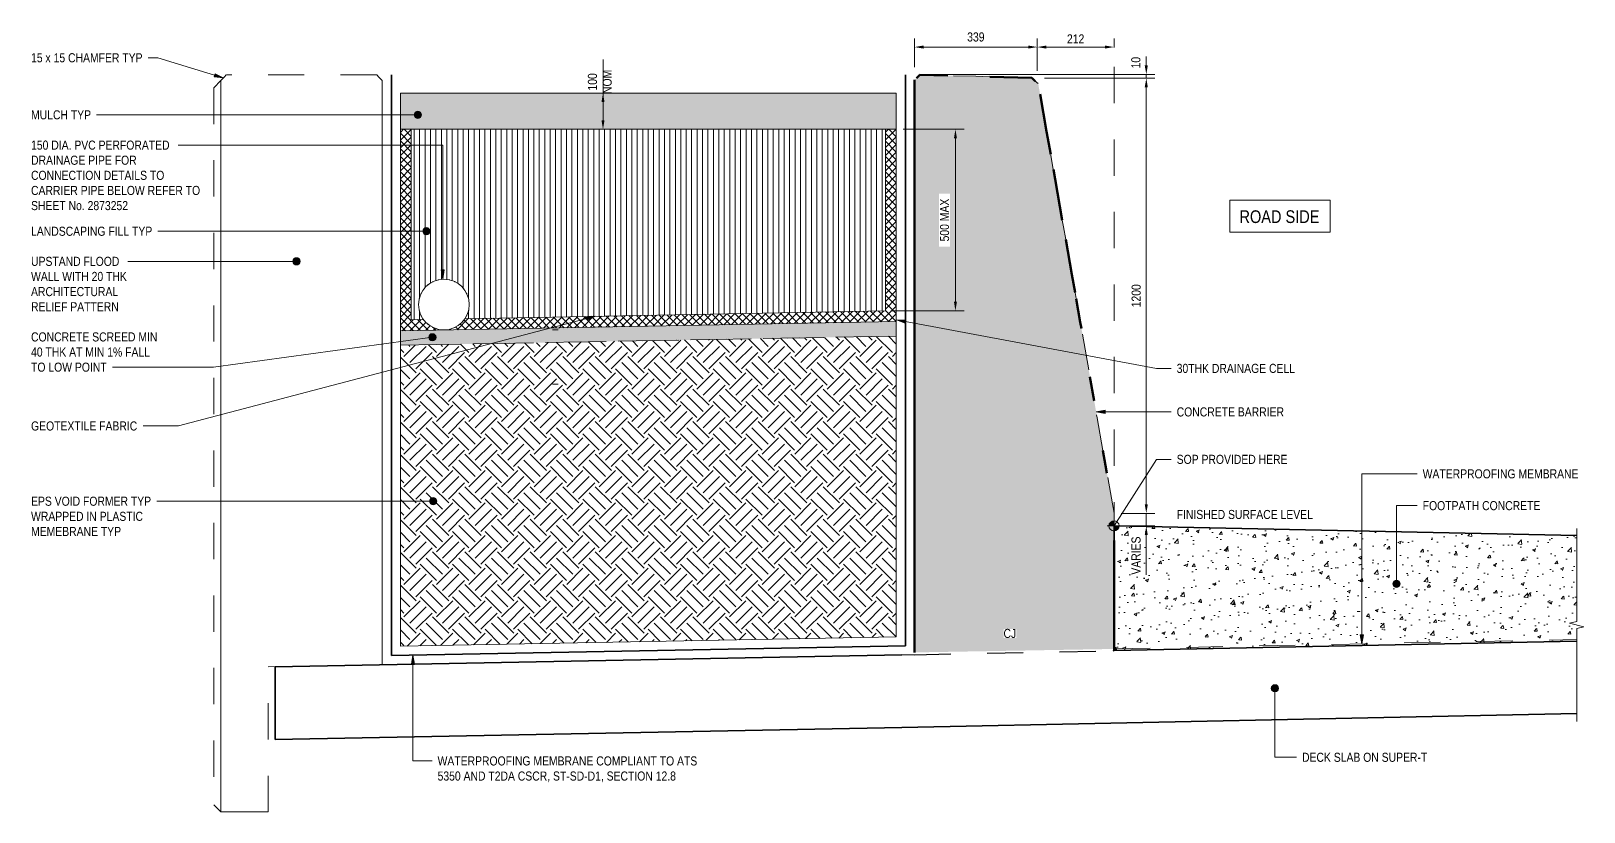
# Model space of a CAD drawing. Header units: metres. Extents: x 0.2 to 15.9, y 2.7 to 23.5.
# Drawn here: x 0.871 to 5.152, y 21.301 to 23.455 of the extents above; entities that cross this region are included whole.
import ezdxf

# ---------------------------------------------------------------- set-up
doc = ezdxf.new("R2010")
doc.units = ezdxf.units.M
doc.linetypes.add('JacobsDash', pattern=[0.0045, 0.003, -0.0015])
doc.layers.get('Defpoints').update_dxf_attribs({"color": 41})
for name, color, linetype, lineweight in [('A-ANNO-DIMS', 7, 'Continuous', 9), ('A-ANNO-NOTE', 7, 'Continuous', 9), ('A-DETL', 7, 'Continuous', 13), ('A-DETL-GENF', 7, 'Continuous', 9), ('A-FLOR', 7, 'Continuous', 50), ('A-FLOR-HDLN', 7, 'JacobsDash', 18), ('A-FLOR-PATT', 7, 'Continuous', 50), ('A-WALL', 7, 'Continuous', 50), ('A-WALL-HDLN', 7, 'JacobsDash', 18), ('G-ANNO-TEXT', 7, 'Continuous', 9)]:
    doc.layers.add(name, color=color, linetype=linetype, lineweight=lineweight)
doc.styles.add('Arial Narrow_2', font='ARIALN.TTF', dxfattribs={"height": 0.035})
doc.styles.add('Arial Narrow_3', font='ARIALN.TTF', dxfattribs={"height": 0.025})
doc.dimstyles.new('Dimension_Standard_O__mm_', dxfattribs={"dimscale": 0.3048, "dimtxt": 0.025586, "dimasz": 0.082021, "dimexe": 0.07874, "dimexo": 0.049213, "dimgap": 0.049213, "dimtad": 1, "dimdec": 0, "dimlfac": 1000, "dimzin": 0, "dimdsep": 46, "dimtxsty": 'Arial Narrow_3', "dimsah": 1, "dimcen": 0.09, "dimaunit": 1, "dimadec": 4, "dimazin": 0, "dimtfac": 1, "dimtdec": 4, "dimtix": 1, "dimtmove": 0, "dimatfit": 3, "dimfxl": 1, "dimtvp": 1, "dimtfill": 1, "dimtolj": 1, "dimtzin": 0, "dimlwd": 18, "dimlwe": 18, "dimarcsym": 2})
doc.dimstyles.new('Dimension_Standard_O__mm__1', dxfattribs={"dimscale": 0.3048, "dimtxt": 0.025586, "dimasz": 0.082021, "dimexe": 0.07874, "dimexo": 0.049213, "dimgap": 0.049213, "dimtad": 1, "dimdec": 0, "dimlfac": 1000, "dimzin": 0, "dimdsep": 46, "dimtxsty": 'Arial Narrow_3', "dimsah": 1, "dimcen": 0.09, "dimaunit": 1, "dimadec": 4, "dimazin": 0, "dimtfac": 1, "dimtdec": 4, "dimtix": 1, "dimtmove": 2, "dimatfit": 3, "dimfxl": 1, "dimtvp": 1, "dimtfill": 1, "dimtolj": 1, "dimtzin": 0, "dimlwd": 18, "dimlwe": 18, "dimarcsym": 2})
doc.dimstyles.new('Dimension_Standard_T__mm_', dxfattribs={"dimscale": 0.3048, "dimtxt": 0.025586, "dimasz": 0.082021, "dimexe": 0.07874, "dimexo": 0.049213, "dimgap": 0.032808, "dimtad": 1, "dimdec": 0, "dimlfac": 1000, "dimzin": 0, "dimdsep": 46, "dimtxsty": 'Arial Narrow_3', "dimsah": 1, "dimcen": 0.09, "dimaunit": 1, "dimadec": 4, "dimazin": 0, "dimtfac": 1, "dimtdec": 4, "dimtix": 1, "dimtmove": 2, "dimatfit": 3, "dimfxl": 1, "dimtvp": 1, "dimtolj": 1, "dimtzin": 0, "dimlwd": 18, "dimlwe": 18, "dimarcsym": 2})
doc.dimstyles.new('Dimension_Standard_T__mm__1', dxfattribs={"dimscale": 0.3048, "dimtxt": 0.025586, "dimasz": 0.082021, "dimexe": 0.07874, "dimexo": 0.049213, "dimgap": 0.032808, "dimtad": 1, "dimdec": 0, "dimlfac": 1000, "dimzin": 0, "dimdsep": 46, "dimtxsty": 'Arial Narrow_3', "dimsah": 1, "dimcen": 0.09, "dimaunit": 1, "dimadec": 4, "dimazin": 0, "dimtfac": 1, "dimtdec": 4, "dimtix": 1, "dimtmove": 0, "dimatfit": 3, "dimfxl": 1, "dimtvp": 1, "dimtolj": 1, "dimtzin": 0, "dimlwd": 18, "dimlwe": 18, "dimarcsym": 2})
pattern_1 = [(0, (2.482392, 10.849), (0.04064, 0.01016), [0.00335, -0.02713, 0.00335, -0.18969]), (0, (2.482392, 10.849), (0.04064, 0.01016), [-0.03383, -0.02713, 0.00335, -0.05761, -0.1016]), (0, (2.482392, 10.849), (0.04064, 0.01016), [-0.12192, 0.00335, -0.02713, 0.00335, -0.06777]), (0, (2.482392, 10.849), (0.04064, 0.01016), [-0.15575, -0.01697, 0.00335, -0.04745]), (120, (2.497392, 10.855), (-0.029118818, 0.030115272), [0.00335, -0.02713, 0.00335, -0.18969]), (120, (2.497392, 10.855), (-0.029118818, 0.030115272), [-0.03383, -0.02713, 0.00335, -0.05761, -0.1016]), (120, (2.497392, 10.855), (-0.029118818, 0.030115272), [-0.12192, 0.00335, -0.02713, 0.00335, -0.06777]), (120, (2.497392, 10.855), (-0.029118818, 0.030115272), [-0.15575, -0.01697, 0.00335, -0.04745]), (240, (2.502392, 10.875), (-0.011521182, -0.040275272), [0.00335, -0.02713, 0.00335, -0.18969]), (240, (2.502392, 10.875), (-0.011521182, -0.040275272), [-0.03383, -0.02713, 0.00335, -0.05761, -0.1016]), (240, (2.502392, 10.875), (-0.011521182, -0.040275272), [-0.12192, 0.00335, -0.02713, 0.00335, -0.06777]), (240, (2.502392, 10.875), (-0.011521182, -0.040275272), [-0.15575, -0.01697, 0.00335, -0.04745])]
pattern_2 = [(50, (2.48239, 10.849), (0.09255013, -0.00809363), [0.00968, -0.10645]), (355, (2.48239, 10.849), (-0.0178988, 0.0970593), [0.00774, -0.08516]), (100.451, (2.49039, 10.849), (0.0746521, 0.08895725), [0.00822, -0.09047]), (46.184, (2.48239, 10.875), (0.137706, -0.0213563), [0.01452, -0.15968]), (96.636, (2.49339, 10.874), (0.1206032, 0.1256891), [0.01234, -0.1357]), (351.184, (2.48239, 10.875), (0.1205986, 0.1256918), [0.01161, -0.12774]), (21, (2.49539, 10.869), (0.0770223, -0.05194804), [0.00968, -0.10645]), (326, (2.49539, 10.869), (0.0314006, 0.0935675), [0.00774, -0.08516]), (71.451, (2.50139, 10.865), (0.1084195, 0.0416117), [0.00822, -0.09047]), (37.5, (2.482392, 10.849), (0.00156777, 0.04294984), [0.00034, -0.08379, 0.00034, -0.08612, -0.08548]), (37.5, (2.482392, 10.849), (0.00156777, 0.04294984), [-0.17058, 0.00034, -0.08515]), (7.5, (2.48239, 10.849), (0.0339471, 0.05089641), [0.00034, -0.04895, 0.00034, -0.08186, -0.03258]), (7.5, (2.48239, 10.849), (0.0339471, 0.05089641), [-0.13148, 0.00034, -0.03225]), (327.5, (2.453392, 10.849), (0.06888044, -0.00291612), [0.00034, -0.03192, 0.00034, -0.10031, -0.13355]), (327.5, (2.453392, 10.849), (0.06888044, -0.00291612), [-0.1329, 0.00034, -0.13321]), (317.5, (2.44039, 10.849), (0.07524634, 0.01291822), [0.00034, -0.0416, 0.00034, -0.0665, -0.09484]), (317.5, (2.44039, 10.849), (0.07524634, 0.01291822), [-0.10877, 0.00034, -0.0945])]

# ---------------------------------------------------------------- blocks, each defined once
blk = doc.blocks.new('North_Wall - North_Wall-6845343-DRG - 2873174 - SECTION 1')
at = {"layer": 'A-WALL', "lineweight": 18}
for p, q in [((-1210.553, 23.3336), (-1210.558, 23.3285)), ((-1210.568, 23.3186), (-1210.5679, 21.3013)), ((-1210.1229, 23.3186), (-1210.1322, 23.3279)), ((-1210.1229, 23.3187), (-1210.1229, 23.3186)), ((-1210.1229, 21.7076), (-1210.1229, 23.3186)), ((-1210.4379, 21.7013), (-1210.1229, 21.7076)), ((-1210.1228, 21.7077), (-1210.1229, 21.7076)), ((-1210.5679, 21.3013), (-1210.4379, 21.3013))]:
    blk.add_line(p, q, dxfattribs=at)
at = {"layer": 'A-WALL-HDLN'}
for p, q in [((-1210.1379, 23.3336), (-1210.5529, 23.3336)), ((-1210.1323, 23.3279), (-1210.1379, 23.3336)), ((-1210.558, 23.3285), (-1210.568, 23.3186)), ((-1210.4379, 21.3013), (-1210.4379, 21.7013))]:
    blk.add_line(p, q, dxfattribs=at)
blk = doc.blocks.new('CS_DET_BreakLine_ViewScale - Std Break-6965981-DRG - 2873174 - SECTION 1')
at = {"layer": 'A-DETL-GENF'}
for p, q in [((-1206.83, 22.0832), (-1206.83, 21.8269)), ((-1206.83, 21.8269), (-1206.85, 21.8219)), ((-1206.85, 21.8219), (-1206.81, 21.8119)), ((-1206.81, 21.8119), (-1206.83, 21.8069)), ((-1206.83, 21.8069), (-1206.83, 21.5507))]:
    blk.add_line(p, q, dxfattribs=at)
blk = doc.blocks.new('CS_SYMB_SETOUT POINT - 5mm-2022283-DRG - 2873174 - SECTION 1')
at = {"layer": 'A-ANNO-NOTE'}
h = blk.add_hatch(color=256, dxfattribs=at)
edge = h.paths.add_edge_path()
edge.add_line((-1208.1056, 22.1039), (-1208.1056, 22.0899))
edge.add_line((-1208.1056, 22.0899), (-1208.1196, 22.0899))
edge.add_arc((-1208.1056, 22.0899), 0.014, 90, 180, ccw=False)
h = blk.add_hatch(color=256, dxfattribs=at)
edge = h.paths.add_edge_path()
edge.add_line((-1208.1056, 22.0759), (-1208.1056, 22.0899))
edge.add_line((-1208.1056, 22.0899), (-1208.0916, 22.0899))
edge.add_arc((-1208.1056, 22.0899), 0.014, 270, 360, ccw=False)
for p, q in [((-1208.1056, 22.0709), (-1208.1056, 22.1089)), ((-1208.1056, 22.0899), (-1208.1056, 22.1039)), ((-1208.1246, 22.0899), (-1208.0866, 22.0899)), ((-1208.1196, 22.0899), (-1208.1056, 22.0899)), ((-1208.0916, 22.0899), (-1208.1056, 22.0899)), ((-1208.1056, 22.0899), (-1208.1056, 22.0759))]:
    blk.add_line(p, q, dxfattribs=at)
blk.add_circle((-1208.1056, 22.0899), 0.014, dxfattribs=at)
for start, end in [(90, 180), (270, 360)]:
    blk.add_arc((-1208.1056, 22.0899), 0.014, start, end, dxfattribs=at)
blk = doc.blocks.new('DIMBLOCK1-DRG - 2873174 - SECTION 1')
at = {"layer": 'A-ANNO-DIMS', "color": 0, "lineweight": 18, "transparency": 16777216}
for p, q in [((2.4453, 23.2838), (2.472, 23.2838)), ((2.448, 23.2088), (2.448, 23.2588)), ((2.4453, 23.1838), (2.472, 23.1838))]:
    blk.add_line(p, q, dxfattribs=at)
at = {"layer": 'A-ANNO-DIMS', "color": 0, "transparency": 16777216}
for points in [[(2.4438, 23.2588), (2.4522, 23.2588), (2.448, 23.2838)], [(2.4438, 23.2088), (2.4522, 23.2088), (2.448, 23.1838)]]:
    blk.add_solid(points, dxfattribs=at)
at = {"layer": 'Defpoints', "color": 0, "transparency": 16777216}
for p in [(2.4303, 23.2838), (2.448, 23.2838), (2.4303, 23.1838)]:
    blk.add_point(p, dxfattribs=at)
at = {"layer": 'A-ANNO-DIMS', "color": 0, "lineweight": 18, "transparency": 16777216, "insert": (2.4393, 23.3146), "char_height": 0.025, "width": 0.080412, "attachment_point": 5, "rotation": 90, "line_spacing_factor": 0.974696, "style": 'Arial Narrow_3'}
blk.add_mtext('\\A1;100\\PNOM', dxfattribs=at)
blk = doc.blocks.new('DIMBLOCK2-DRG - 2873174 - SECTION 1')
at = {"layer": 'A-ANNO-DIMS', "color": 0, "lineweight": 18, "transparency": 16777216}
for p, q in [((3.3066, 23.3549), (3.3066, 23.4346)), ((3.6452, 23.3449), (3.6452, 23.4346)), ((3.3316, 23.4106), (3.6202, 23.4106))]:
    blk.add_line(p, q, dxfattribs=at)
at = {"layer": 'A-ANNO-DIMS', "color": 0, "transparency": 16777216}
for points in [[(3.3316, 23.4148), (3.3316, 23.4064), (3.3066, 23.4106)], [(3.6202, 23.4148), (3.6202, 23.4064), (3.6452, 23.4106)]]:
    blk.add_solid(points, dxfattribs=at)
at = {"layer": 'Defpoints', "color": 0, "transparency": 16777216}
for p in [(3.6452, 23.4106), (3.3066, 23.3399), (3.6452, 23.3299)]:
    blk.add_point(p, dxfattribs=at)
at = {"layer": 'A-ANNO-DIMS', "color": 0, "lineweight": 18, "transparency": 16777216, "insert": (3.4759, 23.4384), "char_height": 0.025, "width": 0.05702, "attachment_point": 5, "style": 'Arial Narrow_3', "bg_fill": 3, "box_fill_scale": 1.1, "bg_fill_color": 256, "bg_fill_true_color": 13158600, "bg_fill_transparency": 0}
blk.add_mtext('\\A1;339', dxfattribs=at)
blk = doc.blocks.new('DIMBLOCK3-DRG - 2873174 - SECTION 1')
at = {"layer": 'A-ANNO-DIMS', "color": 0, "lineweight": 18, "transparency": 16777216}
for p, q in [((3.9458, 23.3599), (3.9458, 23.3849)), ((3.3266, 23.3349), (3.9698, 23.3349)), ((3.6652, 23.3249), (3.9698, 23.3249)), ((3.9458, 23.2999), (3.9458, 23.2749))]:
    blk.add_line(p, q, dxfattribs=at)
at = {"layer": 'A-ANNO-DIMS', "color": 0, "transparency": 16777216}
blk.add_solid([(3.9416, 23.2999), (3.95, 23.2999), (3.9458, 23.3249)], dxfattribs=at)
at = {"layer": 'Defpoints', "color": 0, "transparency": 16777216}
for p in [(3.3116, 23.3349), (3.6502, 23.3249)]:
    blk.add_point(p, dxfattribs=at)
at = {"layer": 'A-ANNO-DIMS', "color": 0, "lineweight": 18, "transparency": 16777216, "insert": (3.9044, 23.3517), "char_height": 0.025, "width": 0.038013, "attachment_point": 1, "rotation": 90, "line_spacing_factor": 0.974696, "style": 'Arial Narrow_3', "bg_fill": 3, "box_fill_scale": 1.1, "bg_fill_color": 256, "bg_fill_true_color": 13158600, "bg_fill_transparency": 0}
blk.add_mtext('\\A1;10', dxfattribs=at)
at = {"layer": 'A-ANNO-DIMS', "color": 0, "lineweight": 18, "transparency": 16777216}
blk.add_line((3.9458, 23.3249), (3.9458, 23.3349), dxfattribs=at)
at = {"layer": 'A-ANNO-DIMS', "color": 0, "transparency": 16777216}
blk.add_solid([(3.9416, 23.3599), (3.95, 23.3599), (3.9458, 23.3349)], dxfattribs=at)
at = {"layer": 'Defpoints', "color": 0, "transparency": 16777216}
blk.add_point((3.9458, 23.3349), dxfattribs=at)
blk = doc.blocks.new('DIMBLOCK4-DRG - 2873174 - SECTION 1')
at = {"layer": 'A-ANNO-DIMS', "color": 0, "lineweight": 18, "transparency": 16777216}
for p, q in [((3.9458, 22.1496), (3.9458, 22.1746)), ((3.8768, 22.1246), (3.9698, 22.1246)), ((3.8908, 22.0899), (3.9698, 22.0899)), ((3.9458, 22.0649), (3.9458, 22.0399))]:
    blk.add_line(p, q, dxfattribs=at)
at = {"layer": 'A-ANNO-DIMS', "color": 0, "transparency": 16777216}
blk.add_solid([(3.9416, 22.1496), (3.95, 22.1496), (3.9458, 22.1246)], dxfattribs=at)
at = {"layer": 'Defpoints', "color": 0, "transparency": 16777216}
for p in [(3.8618, 22.1246), (3.9458, 22.1246), (3.8758, 22.0899)]:
    blk.add_point(p, dxfattribs=at)
at = {"layer": 'A-ANNO-DIMS', "color": 0, "lineweight": 18, "transparency": 16777216, "insert": (3.9049, 21.9557), "char_height": 0.025, "width": 0.126223, "attachment_point": 1, "rotation": 90, "line_spacing_factor": 0.974696, "style": 'Arial Narrow_3', "bg_fill": 3, "box_fill_scale": 1.1, "bg_fill_color": 256, "bg_fill_true_color": 13158600, "bg_fill_transparency": 0}
blk.add_mtext('\\A1;VARIES', dxfattribs=at)
at = {"layer": 'A-ANNO-DIMS', "color": 0, "lineweight": 18, "transparency": 16777216}
blk.add_line((3.9458, 22.0899), (3.9458, 22.1246), dxfattribs=at)
at = {"layer": 'A-ANNO-DIMS', "color": 0, "transparency": 16777216}
blk.add_solid([(3.9416, 22.0649), (3.95, 22.0649), (3.9458, 22.0899)], dxfattribs=at)
blk = doc.blocks.new('DIMBLOCK5-DRG - 2873174 - SECTION 1')
at = {"layer": 'A-ANNO-DIMS', "color": 0, "lineweight": 18, "transparency": 16777216}
for p, q in [((3.6652, 23.3249), (3.9698, 23.3249)), ((3.9458, 22.1496), (3.9458, 23.2999)), ((3.8768, 22.1246), (3.9698, 22.1246))]:
    blk.add_line(p, q, dxfattribs=at)
at = {"layer": 'A-ANNO-DIMS', "color": 0, "transparency": 16777216}
for points in [[(3.9416, 23.2999), (3.95, 23.2999), (3.9458, 23.3249)], [(3.9416, 22.1496), (3.95, 22.1496), (3.9458, 22.1246)]]:
    blk.add_solid(points, dxfattribs=at)
at = {"layer": 'Defpoints', "color": 0, "transparency": 16777216}
for p in [(3.6502, 23.3249), (3.9458, 23.3249), (3.8618, 22.1246)]:
    blk.add_point(p, dxfattribs=at)
at = {"layer": 'A-ANNO-DIMS', "color": 0, "lineweight": 18, "transparency": 16777216, "insert": (3.918, 22.7247), "char_height": 0.025, "width": 0.076026, "attachment_point": 5, "rotation": 90, "style": 'Arial Narrow_3', "bg_fill": 3, "box_fill_scale": 1.1, "bg_fill_color": 256, "bg_fill_true_color": 13158600, "bg_fill_transparency": 0}
blk.add_mtext('\\A1;1200', dxfattribs=at)
blk = doc.blocks.new('DIMBLOCK6-DRG - 2873174 - SECTION 1')
at = {"layer": 'A-ANNO-DIMS', "color": 0, "lineweight": 18, "transparency": 16777216}
for p, q in [((3.6452, 23.3449), (3.6452, 23.4346)), ((3.8568, 23.4091), (3.8568, 23.4346)), ((3.6702, 23.4106), (3.8318, 23.4106))]:
    blk.add_line(p, q, dxfattribs=at)
at = {"layer": 'A-ANNO-DIMS', "color": 0, "transparency": 16777216}
for points in [[(3.6702, 23.4148), (3.6702, 23.4064), (3.6452, 23.4106)], [(3.8318, 23.4148), (3.8318, 23.4064), (3.8568, 23.4106)]]:
    blk.add_solid(points, dxfattribs=at)
at = {"layer": 'Defpoints', "color": 0, "transparency": 16777216}
for p in [(3.8568, 23.4106), (3.8568, 23.3941), (3.6452, 23.3299)]:
    blk.add_point(p, dxfattribs=at)
at = {"layer": 'A-ANNO-DIMS', "color": 0, "lineweight": 18, "transparency": 16777216, "insert": (3.751, 23.4332), "char_height": 0.025, "width": 0.05702, "attachment_point": 5, "style": 'Arial Narrow_3'}
blk.add_mtext('\\A1;212', dxfattribs=at)
blk = doc.blocks.new('DIMBLOCK7-DRG - 2873174 - SECTION 1')
at = {"layer": 'A-ANNO-DIMS', "color": 0, "lineweight": 18, "transparency": 16777216}
for p, q in [((3.2758, 23.1838), (3.4436, 23.1838)), ((3.4196, 22.7083), (3.4196, 23.1588)), ((3.2416, 22.6833), (3.4436, 22.6833))]:
    blk.add_line(p, q, dxfattribs=at)
at = {"layer": 'A-ANNO-DIMS', "color": 0, "transparency": 16777216}
for points in [[(3.4155, 23.1588), (3.4238, 23.1588), (3.4196, 23.1838)], [(3.4155, 22.7083), (3.4238, 22.7083), (3.4196, 22.6833)]]:
    blk.add_solid(points, dxfattribs=at)
at = {"layer": 'Defpoints', "color": 0, "transparency": 16777216}
for p in [(3.2608, 23.1838), (3.4196, 23.1838), (3.2266, 22.6833)]:
    blk.add_point(p, dxfattribs=at)
at = {"layer": 'A-ANNO-DIMS', "color": 0, "lineweight": 18, "transparency": 16777216, "insert": (3.3897, 22.9335), "char_height": 0.025, "width": 0.141331, "attachment_point": 5, "rotation": 90, "style": 'Arial Narrow_3', "bg_fill": 3, "box_fill_scale": 1.1, "bg_fill_color": 256, "bg_fill_true_color": 13158600, "bg_fill_transparency": 0}
blk.add_mtext('\\A1;500 MAX\u200e', dxfattribs=at)

msp = doc.modelspace()

# ---------------------------------------------------------------- hatches: boundary and pattern name
at = {"layer": 'A-DETL-GENF'}
h = msp.add_hatch(dxfattribs=at)
h.set_pattern_fill('FP_1', color=256, style=0, pattern_type=2)
h.set_pattern_definition(pattern_1)
h.paths.add_polyline_path([(3.0106, 23.1838), (3.2566, 23.1838), (3.2566, 23.2838), (1.8895, 23.2838), (1.8895, 23.1838), (2.4613, 23.1838)])
h = msp.add_hatch(dxfattribs=at)
h.set_pattern_fill('FP_3', color=256, style=0, pattern_type=2)
h.set_pattern_definition([(45, (2.482392, 10.849), (-0.010606602, 0.010606602), []), (135, (2.482392, 10.849), (-0.010606602, -0.010606602), [])])
h.paths.add_polyline_path([(2.0094, 22.6304), (3.2566, 22.6538), (3.2566, 23.1838), (3.2266, 23.1838), (3.2266, 22.6833), (2.0674, 22.6615), (2.0649, 22.6578), (2.0589, 22.6509), (2.052, 22.6449), (2.0444, 22.6398), (2.0362, 22.6357), (2.0275, 22.6328), (2.0185, 22.631)])
h.paths.add_polyline_path([(1.8895, 22.6281), (2.0094, 22.6304), (2.0002, 22.631), (1.9913, 22.6328), (1.9826, 22.6357), (1.9744, 22.6398), (1.9668, 22.6449), (1.9599, 22.6509), (1.9539, 22.6578), (1.9528, 22.6593), (1.9195, 22.6587), (1.9195, 23.1838), (1.8895, 23.1838), (1.8895, 22.6538)])
h = msp.add_hatch(dxfattribs=at)
h.set_pattern_fill('FP_4', color=256, style=0, pattern_type=2)
h.set_pattern_definition([(90, (2.482392, 10.849), (-0.015, 9e-19), [])])
h.paths.add_polyline_path([(1.9195, 22.6587), (1.9528, 22.6593), (1.9488, 22.6654), (1.9447, 22.6736), (1.9418, 22.6823), (1.94, 22.6912), (1.9394, 22.7004), (1.94, 22.7096), (1.9418, 22.7185), (1.9447, 22.7272), (1.9488, 22.7354), (1.9539, 22.743), (1.9599, 22.7499), (1.9668, 22.7559), (1.9744, 22.761), (1.9826, 22.765), (1.9913, 22.768), (2.0002, 22.7698), (2.0094, 22.7704), (2.0185, 22.7698), (2.0275, 22.768), (2.0362, 22.765), (2.0444, 22.761), (2.052, 22.7559), (2.0589, 22.7499), (2.0649, 22.743), (2.07, 22.7354), (2.074, 22.7272), (2.077, 22.7185), (2.0788, 22.7096), (2.0794, 22.7004), (2.0788, 22.6912), (2.077, 22.6823), (2.074, 22.6736), (2.07, 22.6654), (2.0674, 22.6615), (3.2266, 22.6833), (3.2266, 23.1838), (1.9195, 23.1838), (1.9195, 22.6736)])
h = msp.add_hatch(dxfattribs=at)
h.set_pattern_fill('FP_1', color=256, style=0, pattern_type=2)
h.set_pattern_definition(pattern_1)
h.paths.add_polyline_path([(1.8895, 22.5881), (3.2566, 22.6138), (3.2566, 22.6538), (1.8895, 22.6281), (1.8895, 22.6138)])
h = msp.add_hatch(dxfattribs=at)
h.set_pattern_fill('FP_2', color=256, style=0, pattern_type=2)
h.set_pattern_definition([(315, (2.48239, 10.849), (0.08980256, 0), [0.0635, -0.0635]), (315, (2.49939, 10.866), (0.08980256, 0), [0.0635, -0.0635]), (315, (2.51639, 10.883), (0.08980256, 0), [0.0635, -0.0635]), (45, (2.52739, 10.883), (0, 0.08980256), [0.0635, -0.0635]), (45, (2.54439, 10.866), (0, 0.08980256), [0.0635, -0.0635]), (45, (2.56039, 10.849), (0, 0.08980256), [0.0635, -0.0635])])
h.paths.add_polyline_path([(1.8895, 21.7582), (3.2566, 21.7839), (3.2566, 22.6138), (1.8895, 22.5881), (1.8895, 22.5787)])
h = msp.add_hatch(dxfattribs=at)
h.set_pattern_fill('FP_5', color=256, style=0, pattern_type=2)
h.set_pattern_definition(pattern_2)
h.paths.add_polyline_path([(3.8568, 21.7461), (5.1324, 21.7719), (5.1324, 21.8069), (5.1524, 21.8119), (5.1124, 21.8219), (5.1324, 21.8269), (5.1324, 22.0632), (3.8569, 22.0899), (3.8569, 22.0499), (3.8568, 21.9745), (3.8568, 21.7461)])
h = msp.add_hatch(dxfattribs=at)
h.set_pattern_fill('FP_5', color=256, style=0, pattern_type=2)
h.set_pattern_definition(pattern_2)
h.paths.add_polyline_path([(3.8568, 21.7483), (3.8568, 21.7484), (3.8568, 21.7943)])
at = {"layer": 'A-FLOR', "true_color": 0xc0c0c0}
for points in [[(3.6298, 23.3254), (3.6298, 23.3255), (3.6215, 23.3256)], [(3.8568, 22.1253), (3.8568, 22.1256), (3.8408, 22.2166), (3.7987, 22.4548), (3.7871, 22.5206), (3.7803, 22.5596), (3.6479, 23.3099), (3.6479, 23.3096), (3.7021, 23.002), (3.8568, 22.1253)]]:
    msp.add_hatch(color=9, dxfattribs=at).paths.add_polyline_path(points)
h = msp.add_hatch(color=9, dxfattribs=at)
edge = h.paths.add_edge_path()
edge.add_line((3.6299, 23.3255), (3.6299, 23.3254))
edge.add_line((3.6299, 23.3254), (3.6477, 23.3099))
edge.add_line((3.6477, 23.3099), (3.6335, 23.3224))
h.paths.add_polyline_path([(3.6478, 23.3098), (3.6478, 23.31), (3.6478, 23.31), (3.6478, 23.3098)])
at = {"layer": 'A-FLOR-PATT', "true_color": 0xc0c0c0}
msp.add_hatch(color=9, dxfattribs=at).paths.add_polyline_path([(3.3068, 21.7412), (3.8544, 21.7507), (3.8544, 21.7483), (3.8568, 21.7483), (3.8568, 22.1253), (3.6478, 23.3098), (3.6299, 23.3254), (3.3217, 23.3344), (3.3067, 23.3199), (3.3068, 21.7507)])
at = {"layer": 'G-ANNO-TEXT'}
for points in [[(1.4012, 23.3256), (1.3786, 23.3372), (1.376, 23.3287)], [(2.006, 22.7714), (2.0104, 22.7964), (2.0016, 22.7964)], [(2.427, 22.6683), (2.4017, 22.6662), (2.4039, 22.6577)], [(3.2575, 22.658), (3.2813, 22.6491), (3.2829, 22.6578)], [(3.8074, 22.4045), (3.8324, 22.4001), (3.8324, 22.4089)], [(4.5399, 21.7648), (4.5443, 21.7898), (4.5355, 21.7898)], [(1.924, 21.7337), (1.9196, 21.7087), (1.9284, 21.7087)]]:
    msp.add_hatch(color=256, dxfattribs=at).paths.add_polyline_path(points)
h = msp.add_hatch(color=256, dxfattribs=at)
edge = h.paths.add_edge_path()
edge.add_arc((1.9373, 23.2237), 0.01, 0, 360)
h = msp.add_hatch(color=256, dxfattribs=at)
edge = h.paths.add_edge_path()
edge.add_arc((1.9611, 22.9027), 0.01, 0, 360)
h = msp.add_hatch(color=256, dxfattribs=at)
edge = h.paths.add_edge_path()
edge.add_arc((1.6029, 22.8197), 0.01, 0, 360)
h = msp.add_hatch(color=256, dxfattribs=at)
edge = h.paths.add_edge_path()
edge.add_arc((1.9776, 22.6102), 0.01, 0, 360)
h = msp.add_hatch(color=256, dxfattribs=at)
edge = h.paths.add_edge_path()
edge.add_arc((1.9798, 22.1582), 0.01, 0, 360)
h = msp.add_hatch(color=256, dxfattribs=at)
edge = h.paths.add_edge_path()
edge.add_arc((4.6355, 21.9305), 0.01, 0, 360)
h = msp.add_hatch(color=256, dxfattribs=at)
edge = h.paths.add_edge_path()
edge.add_arc((4.3005, 21.6422), 0.01, 0, 360)

# ---------------------------------------------------------------- linework, layer by layer
at = {"layer": 'A-DETL', "lineweight": 18}
for p, q in [((2.4481, 23.201), (2.4481, 23.376)), ((1.8895, 23.2838), (1.8895, 23.1838)), ((3.2566, 23.2838), (1.8895, 23.2838)), ((1.8895, 23.1838), (1.8895, 23.2838)), ((3.2566, 23.1838), (3.2566, 23.2838)), ((1.8895, 22.6281), (1.8895, 23.1838)), ((1.8895, 23.1838), (1.9195, 23.1838)), ((2.2659, 23.1838), (1.8895, 23.1838)), ((1.9195, 23.1838), (3.2266, 23.1838)), ((1.9195, 22.6587), (1.9195, 23.1838)), ((3.2266, 23.1838), (3.2566, 23.1838)), ((3.2266, 23.1838), (3.2266, 22.6833)), ((3.2566, 23.1838), (3.2566, 22.6538)), ((3.2566, 22.6538), (1.8895, 22.6281)), ((1.9528, 22.6593), (1.9195, 22.6587)), ((3.2266, 22.6833), (2.0674, 22.6615)), ((3.2566, 21.7839), (3.2566, 22.6138)), ((1.8895, 22.5881), (1.8895, 21.7582)), ((3.8568, 22.0899), (3.9018, 22.0899)), ((3.9458, 22.0406), (3.9458, 21.9556)), ((1.8895, 21.7582), (3.2566, 21.7839))]:
    msp.add_line(p, q, dxfattribs=at)
at = {"layer": 'A-DETL', "linetype": 'JacobsDash'}
for p, q in [((3.8568, 22.0559), (3.8568, 23.4159)), ((1.3945, 23.3183), (1.3746, 23.2983)), ((1.3746, 23.2983), (1.3746, 21.3212)), ((1.3945, 21.3013), (1.3945, 23.3183)), ((1.3945, 21.3013), (1.3746, 21.3212))]:
    msp.add_line(p, q, dxfattribs=at)
at = {"layer": 'A-DETL', "color": 5, "lineweight": 35, "true_color": 0x0000ff}
for p, q in [((1.8645, 23.3338), (1.8645, 21.7327)), ((3.2816, 23.3338), (3.2816, 21.7593)), ((1.8645, 21.7327), (3.2816, 21.7593))]:
    msp.add_line(p, q, dxfattribs=at)
at = {"layer": 'A-DETL', "lineweight": 9}
for p, q in [((3.389, 22.9464), (3.389, 22.949)), ((3.389, 22.949), (3.3916, 22.9489)), ((3.2566, 22.6538), (1.8895, 22.6281)), ((3.2566, 22.6138), (3.2566, 22.6538)), ((1.8895, 22.6281), (1.8895, 22.5881))]:
    msp.add_line(p, q, dxfattribs=at)
at = {"layer": 'A-DETL', "linetype": 'JacobsDash', "lineweight": 18}
for p, q in [((3.2566, 22.6138), (1.8895, 22.5881)), ((1.8895, 22.5881), (3.2566, 22.6138)), ((3.8568, 21.7511), (5.1322, 21.7769))]:
    msp.add_line(p, q, dxfattribs=at)
at = {"layer": 'A-DETL', "color": 143, "linetype": 'JacobsDash', "lineweight": 18, "true_color": 0x78aac8}
for p, q in [((2.3091, 22.6311), (2.3243, 22.6311)), ((2.3091, 22.4811), (2.3243, 22.4811))]:
    msp.add_line(p, q, dxfattribs=at)
at = {"layer": 'A-DETL', "lineweight": 35}
for p, q in [((5.1324, 22.0632), (3.8568, 22.0899)), ((3.8568, 22.0899), (3.8568, 21.7461)), ((3.8568, 21.7461), (5.1324, 21.7719))]:
    msp.add_line(p, q, dxfattribs=at)
at = {"layer": 'A-DETL', "linetype": 'JacobsDash', "lineweight": 25}
for p in [(3.3068, 21.7348), (3.8544, 21.746)]:
    msp.add_line(p, (3.8568, 21.7461), dxfattribs=at)
at = {"layer": 'A-DETL', "color": 143, "lineweight": 18, "true_color": 0x78aac8}
msp.add_circle((2.0094, 22.7004), 0.07, dxfattribs=at)
at = {"layer": 'A-DETL', "color": 7, "lineweight": 9, "true_color": 0xffffff}
for start, end in [(360, 180), (180, 0)]:
    msp.add_arc((2.0094, 22.7004), 0.07, start, end, dxfattribs=at)
at = {"layer": 'A-DETL', "color": 143, "lineweight": 18, "true_color": 0x78aac8}
for start, end in [(140.4385, 141.8451), (128.1549, 129.5615), (114.6845, 116.9124), (101.6298, 103.5835), (76.4165, 78.3702), (63.0876, 65.3155), (50.4385, 51.8451), (38.1549, 39.5615), (166.4221, 168.3479), (153.0876, 155.3155), (24.6845, 26.9124), (11.6521, 13.5779), (191.6521, 193.5779), (204.6845, 206.9124), (218.1549, 219.5615), (320.4385, 321.8451), (333.0876, 335.3155), (346.4221, 348.3479), (230.4385, 231.8451), (243.0876, 245.3155), (256.4165, 258.3702), (281.6298, 283.5835), (294.6845, 296.9124), (308.1549, 309.5615)]:
    msp.add_arc((2.0094, 22.7004), 0.07, start, end, dxfattribs=at)
at = {"layer": 'A-FLOR'}
for p, q in [((3.3217, 23.3344), (3.3122, 23.3252)), ((3.3987, 23.3322), (3.3217, 23.3344)), ((3.6397, 23.3169), (3.6299, 23.3254)), ((3.8022, 22.4347), (3.7904, 22.5016)), ((3.8568, 21.7483), (3.8619, 21.7559)), ((3.8544, 21.7483), (3.8568, 21.7483)), ((1.5444, 21.7012), (1.5445, 21.7013))]:
    msp.add_line(p, q, dxfattribs=at)
at = {"layer": 'A-FLOR', "lineweight": 35}
for p, q in [((3.2717, 21.7341), (1.5444, 21.7012)), ((1.5444, 21.7012), (1.5444, 21.5012)), ((3.2717, 21.5341), (5.1324, 21.5723)), ((1.5444, 21.5012), (3.2717, 21.5341))]:
    msp.add_line(p, q, dxfattribs=at)
at = {"layer": 'A-FLOR', "flags": 128}
for points in [[(3.3067, 23.3199), (3.3067, 23.144), (3.3067, 22.9681), (3.3067, 22.7923), (3.3067, 22.6164), (3.3068, 22.4405), (3.3068, 22.2647), (3.3068, 22.0888), (3.3068, 21.9129), (3.3068, 21.7412)], [(3.6298, 23.3254), (3.5528, 23.3276), (3.5145, 23.3288)], [(3.6823, 23.1144), (3.671, 23.1782), (3.6529, 23.2808)], [(3.7143, 22.9332), (3.6943, 23.0466), (3.6896, 23.0733)], [(3.7495, 22.7337), (3.7407, 22.7834), (3.7237, 22.8799)], [(3.767, 22.6342), (3.7639, 22.6517), (3.7525, 22.7163)], [(3.8374, 22.2354), (3.8336, 22.2569), (3.8263, 22.2982)], [(3.8568, 21.7483), (3.8568, 21.8237), (3.8568, 21.8991), (3.8568, 21.9745), (3.8568, 22.0499)]]:
    msp.add_lwpolyline(points, dxfattribs=at)
at = {"layer": 'A-FLOR'}
msp.add_open_spline([(3.8569, 22.1254), (3.8568, 22.1253), (3.8568, 22.1253), (3.8568, 22.1253)], degree=3, dxfattribs=at)
at = {"layer": 'A-FLOR-HDLN'}
for p, q in [((3.6478, 23.3098), (3.6397, 23.3168)), ((3.6895, 23.0733), (3.6827, 23.1124)), ((3.7523, 22.7176), (3.7495, 22.7336)), ((3.7871, 22.5201), (3.767, 22.6342)), ((3.8568, 22.1253), (3.8374, 22.2353)), ((3.8568, 22.0499), (3.8568, 22.1253)), ((5.1324, 21.7723), (3.8544, 21.7461)), ((3.2708, 21.7342), (3.2701, 21.7342)), ((3.3068, 21.7348), (3.2717, 21.7341))]:
    msp.add_line(p, q, dxfattribs=at)
at = {"layer": 'A-FLOR-HDLN', "flags": 128}
for points in [[(3.5144, 23.3288), (3.4758, 23.3299), (3.3987, 23.3322)], [(3.7237, 22.88), (3.7175, 22.915), (3.7143, 22.9332)], [(3.8263, 22.2983), (3.8104, 22.3885), (3.8022, 22.4347)]]:
    msp.add_lwpolyline(points, dxfattribs=at)
at = {"layer": 'G-ANNO-TEXT'}
for p, q in [((1.1944, 23.3811), (1.1937, 23.3811)), ((1.2205, 23.3811), (1.1944, 23.3811)), ((1.4012, 23.3256), (1.2205, 23.3811)), ((1.3786, 23.3372), (1.376, 23.3287)), ((1.4012, 23.3256), (1.3786, 23.3372)), ((1.376, 23.3287), (1.4012, 23.3256)), ((1.0521, 23.2237), (1.0515, 23.2237)), ((1.9373, 23.2237), (1.0521, 23.2237)), ((1.3657, 23.1402), (1.2764, 23.1402)), ((2.006, 23.1402), (1.3657, 23.1402)), ((2.006, 22.7714), (2.006, 23.1402)), ((1.2498, 22.9027), (1.2208, 22.9027)), ((1.9611, 22.9027), (1.2498, 22.9027)), ((1.1877, 22.8197), (1.1381, 22.8197)), ((1.6029, 22.8197), (1.1877, 22.8197)), ((2.0104, 22.7964), (2.0016, 22.7964)), ((2.0016, 22.7964), (2.006, 22.7714)), ((2.006, 22.7714), (2.0104, 22.7964)), ((2.427, 22.6683), (1.2775, 22.3657)), ((2.427, 22.6683), (2.4017, 22.6662)), ((2.4017, 22.6662), (2.4039, 22.6577)), ((2.4039, 22.6577), (2.427, 22.6683)), ((3.2575, 22.658), (3.2813, 22.6491)), ((3.2829, 22.6578), (3.2575, 22.658)), ((3.2813, 22.6491), (3.2829, 22.6578)), ((1.9776, 22.6102), (1.3738, 22.5279)), ((1.2412, 22.5279), (1.0958, 22.5279)), ((1.3738, 22.5279), (1.2412, 22.5279)), ((3.8324, 22.4089), (3.8074, 22.4045)), ((3.8074, 22.4045), (3.8324, 22.4001)), ((3.8074, 22.4045), (4.0146, 22.4045)), ((3.8324, 22.4001), (3.8324, 22.4089)), ((1.1811, 22.3657), (1.1805, 22.3657)), ((1.2775, 22.3657), (1.1811, 22.3657)), ((3.8568, 22.09), (3.9743, 22.2736)), ((3.9743, 22.2736), (4.0146, 22.2736)), ((4.5399, 22.2337), (4.6928, 22.2337)), ((4.5399, 21.7648), (4.5399, 22.2337)), ((1.2498, 22.1582), (1.2182, 22.1582)), ((1.9798, 22.1582), (1.2498, 22.1582)), ((4.6355, 22.146), (4.6928, 22.146)), ((4.6355, 21.9305), (4.6355, 22.146)), ((4.5443, 21.7898), (4.5355, 21.7898)), ((4.5355, 21.7898), (4.5399, 21.7648)), ((4.5399, 21.7648), (4.5443, 21.7898)), ((1.924, 21.7337), (1.9196, 21.7087)), ((1.9196, 21.7087), (1.9284, 21.7087)), ((1.9284, 21.7087), (1.924, 21.7337)), ((1.924, 21.7337), (1.924, 21.442)), ((4.3005, 21.6422), (4.3005, 21.452)), ((4.3005, 21.452), (4.3602, 21.452)), ((1.924, 21.442), (1.9769, 21.442))]:
    msp.add_line(p, q, dxfattribs=at)
at = {"layer": 'G-ANNO-TEXT', "lineweight": 18, "flags": 128}
msp.add_lwpolyline([(4.1765, 22.988), (4.4527, 22.988), (4.4527, 22.8998), (4.1765, 22.8998)], close=True, dxfattribs=at)
at = {"layer": 'G-ANNO-TEXT'}
for centre in [(1.9373, 23.2237), (1.9611, 22.9027), (1.6029, 22.8197), (1.9776, 22.6102), (1.9798, 22.1582), (4.6355, 21.9305), (4.3005, 21.6422)]:
    msp.add_circle(centre, 0.01, dxfattribs=at)

# ---------------------------------------------------------------- block references
at = {"layer": 'A-ANNO-NOTE'}
msp.add_blockref('CS_SYMB_SETOUT POINT - 5mm-2022283-DRG - 2873174 - SECTION 1', (1211.9624, 0), dxfattribs=at)
at = {"layer": 'A-DETL-GENF'}
msp.add_blockref('CS_DET_BreakLine_ViewScale - Std Break-6965981-DRG - 2873174 - SECTION 1', (1211.9624, 0), dxfattribs=at)
at = {"layer": 'A-WALL-HDLN'}
msp.add_blockref('North_Wall - North_Wall-6845343-DRG - 2873174 - SECTION 1', (1211.9624, 0), dxfattribs=at)

# ---------------------------------------------------------------- texts
at = {"layer": 'G-ANNO-TEXT', "char_height": 0.025, "attachment_point": 1, "style": 'Arial Narrow_3', "bg_fill": 3, "box_fill_scale": 1, "bg_fill_color": 256, "bg_fill_transparency": 0}
for s, insert in [('15 ', (0.8711, 23.3936)), ('CONCRETE SCREED MIN ', (0.8711, 22.6238))]:
    msp.add_mtext(s, dxfattribs=dict(at, insert=insert))

# ---------------------------------------------------------------- dimensions: what is measured, and where the dimension line sits
at = {"layer": 'A-ANNO-DIMS', "lineweight": 18}
dim = msp.add_linear_dim(base=(2.448, 23.2838), p1=(2.4303, 23.1838), p2=(2.4303, 23.2838), angle=90, text='<>\\XNOM', dimstyle='Dimension_Standard_T__mm_', override={"dimpost": '<>', "dimfxl": 0.1}, dxfattribs=at)
dim.commit()
dim.dimension.update_dxf_attribs({"geometry": 'DIMBLOCK1-DRG - 2873174 - SECTION 1', "text_midpoint": (2.4393, 23.3146), "dimtype": 160, "text_rotation": 90})

# ---------------------------------------------------------------- next in the draw order: texts
at = {"layer": 'G-ANNO-TEXT', "char_height": 0.025, "attachment_point": 1, "style": 'Arial Narrow_3', "bg_fill": 3, "box_fill_scale": 1, "bg_fill_color": 256, "bg_fill_transparency": 0}
for s, insert in [('x', (0.9108, 23.3936)), ('MULCH TYP', (0.8711, 23.2362)), ('150 DIA. PVC PERFORATED ', (0.8711, 23.1527)), ('LANDSCAPING FILL TYP', (0.8711, 22.9152)), ('UPSTAND FLOOD ', (0.8711, 22.8322)), ('40 THK AT MIN 1% FALL ', (0.8711, 22.5821)), ('CONCRETE BARRIER', (4.0296, 22.417)), ('GEOTEXTILE FABRIC', (0.8711, 22.3782)), ('SOP PROVIDED HERE', (4.0296, 22.2861)), ('WATERPROOFING MEMBRANE', (4.7078, 22.2462)), ('EPS VOID FORMER TYP', (0.8711, 22.1707)), ('FINISHED SURFACE LEVEL', (4.0296, 22.1341)), ('WATERPROOFING MEMBRANE COMPLIANT TO ATS ', (1.9919, 21.4545))]:
    msp.add_mtext(s, dxfattribs=dict(at, insert=insert))
at = {"layer": 'G-ANNO-TEXT', "lineweight": 18, "insert": (4.2027, 22.9604), "char_height": 0.035, "attachment_point": 1, "style": 'Arial Narrow_2', "bg_fill": 3, "box_fill_scale": 1, "bg_fill_color": 256, "bg_fill_true_color": 13158600, "bg_fill_transparency": 0}
msp.add_mtext('ROAD SIDE', dxfattribs=at)
at = {"layer": 'G-ANNO-TEXT', "char_height": 0.025, "attachment_point": 1, "style": 'Arial Narrow_3', "bg_fill": 3, "box_fill_scale": 1, "bg_fill_color": 256, "bg_fill_true_color": 13158600, "bg_fill_transparency": 0}
for s, insert in [('FOOTPATH CONCRETE', (4.7078, 22.1585)), ('CJ', (3.5522, 21.806)), ('DECK SLAB ON SUPER-T', (4.3752, 21.4645))]:
    msp.add_mtext(s, dxfattribs=dict(at, insert=insert))

# ---------------------------------------------------------------- next in the draw order: dimensions: what is measured, and where the dimension line sits
at = {"layer": 'A-ANNO-DIMS', "lineweight": 18}
dim = msp.add_linear_dim(base=(3.6452, 23.4106), p1=(3.3066, 23.3399), p2=(3.6452, 23.3299), dimstyle='Dimension_Standard_O__mm_', override={"dimpost": '<>', "dimfxl": 0.338712}, dxfattribs=at)
dim.commit()
dim.dimension.update_dxf_attribs({"geometry": 'DIMBLOCK2-DRG - 2873174 - SECTION 1', "text_midpoint": (3.4759, 23.4384)})
dim = msp.add_linear_dim(base=(3.4196, 23.1838), p1=(3.2266, 22.6833), p2=(3.2608, 23.1838), angle=90, text='500 MAX\u200e', dimstyle='Dimension_Standard_O__mm_', override={"dimpost": '<>', "dimfxl": 0.501727}, dxfattribs=at)
dim.commit()
dim.dimension.update_dxf_attribs({"geometry": 'DIMBLOCK7-DRG - 2873174 - SECTION 1', "text_midpoint": (3.3897, 22.9335)})
dim = msp.add_linear_dim(base=(3.9458, 22.1246), p1=(3.8758, 22.0899), p2=(3.8618, 22.1246), angle=90, text='VARIES', dimstyle='Dimension_Standard_O__mm__1', override={"dimpost": '<>', "dimfxl": 0.037348}, dxfattribs=at)
dim.commit()
dim.dimension.update_dxf_attribs({"geometry": 'DIMBLOCK4-DRG - 2873174 - SECTION 1', "text_midpoint": (3.9216, 22.0188), "dimtype": 160, "text_rotation": 90})

# ---------------------------------------------------------------- next in the draw order: texts
at = {"layer": 'G-ANNO-TEXT', "char_height": 0.025, "attachment_point": 1, "style": 'Arial Narrow_3', "bg_fill": 3, "box_fill_scale": 1, "bg_fill_color": 256, "bg_fill_transparency": 0}
for s, insert in [(' 15 CHAMFER TYP', (0.9254, 23.3936)), ('DRAINAGE PIPE FOR ', (0.8711, 23.1111)), ('WALL WITH 20 THK ', (0.8711, 22.7905)), ('TO LOW POINT', (0.8711, 22.5404)), ('WRAPPED IN PLASTIC ', (0.8711, 22.129)), ('5350 AND T2DA CSCR, ST-SD-D1, SECTION 12.8', (1.9919, 21.4128))]:
    msp.add_mtext(s, dxfattribs=dict(at, insert=insert))

# ---------------------------------------------------------------- next in the draw order: dimensions: what is measured, and where the dimension line sits
at = {"layer": 'A-ANNO-DIMS', "lineweight": 18}
dim = msp.add_linear_dim(base=(3.9458, 23.3349), p1=(3.6502, 23.3249), p2=(3.3116, 23.3349), angle=90, dimstyle='Dimension_Standard_O__mm__1', override={"dimpost": '<>', "dimfxl": 0.338712}, dxfattribs=at)
dim.commit()
dim.dimension.update_dxf_attribs({"geometry": 'DIMBLOCK3-DRG - 2873174 - SECTION 1', "text_midpoint": (3.921, 23.3707), "dimtype": 160, "text_rotation": 90})

# ---------------------------------------------------------------- next in the draw order: texts
at = {"layer": 'G-ANNO-TEXT', "char_height": 0.025, "attachment_point": 1, "style": 'Arial Narrow_3', "bg_fill": 3, "box_fill_scale": 1, "bg_fill_color": 256, "bg_fill_transparency": 0}
for s, insert in [('CONNECTION DETAILS TO ', (0.8711, 23.0694)), ('ARCHITECTURAL ', (0.8711, 22.7488)), ('MEMEBRANE TYP', (0.8711, 22.0873))]:
    msp.add_mtext(s, dxfattribs=dict(at, insert=insert))

# ---------------------------------------------------------------- next in the draw order: dimensions: what is measured, and where the dimension line sits
at = {"layer": 'A-ANNO-DIMS', "lineweight": 18}
dim = msp.add_linear_dim(base=(3.9458, 23.3249), p1=(3.8618, 22.1246), p2=(3.6502, 23.3249), angle=90, dimstyle='Dimension_Standard_O__mm_', override={"dimpost": '<>', "dimfxl": 1.218856}, dxfattribs=at)
dim.commit()
dim.dimension.update_dxf_attribs({"geometry": 'DIMBLOCK5-DRG - 2873174 - SECTION 1', "text_midpoint": (3.918, 22.7247)})

# ---------------------------------------------------------------- next in the draw order: linework, layer by layer
at = {"layer": 'G-ANNO-TEXT'}
for p, q in [((3.2575, 22.658), (3.9743, 22.5245)), ((3.9743, 22.5245), (4.0146, 22.5245))]:
    msp.add_line(p, q, dxfattribs=at)

# ---------------------------------------------------------------- next in the draw order: texts
at = {"layer": 'G-ANNO-TEXT', "char_height": 0.025, "attachment_point": 1, "style": 'Arial Narrow_3', "bg_fill": 3, "box_fill_scale": 1, "bg_fill_color": 256, "bg_fill_transparency": 0}
for s, insert in [('CARRIER PIPE BELOW REFER TO ', (0.8711, 23.0277)), ('RELIEF PATTERN', (0.8711, 22.7071))]:
    msp.add_mtext(s, dxfattribs=dict(at, insert=insert))

# ---------------------------------------------------------------- next in the draw order: dimensions: what is measured, and where the dimension line sits
at = {"layer": 'A-ANNO-DIMS', "lineweight": 18}
dim = msp.add_linear_dim(base=(3.8568, 23.4106), p1=(3.6452, 23.3299), p2=(3.8568, 23.3941), dimstyle='Dimension_Standard_T__mm__1', override={"dimpost": '<>', "dimfxl": 0.221073}, dxfattribs=at)
dim.commit()
dim.dimension.update_dxf_attribs({"geometry": 'DIMBLOCK6-DRG - 2873174 - SECTION 1', "text_midpoint": (3.751, 23.4332)})

# ---------------------------------------------------------------- next in the draw order: texts
at = {"layer": 'G-ANNO-TEXT', "char_height": 0.025, "attachment_point": 1, "style": 'Arial Narrow_3', "bg_fill": 3, "box_fill_scale": 1, "bg_fill_color": 256, "bg_fill_transparency": 0}
for s, insert in [('SHEET No. 2873252', (0.8711, 22.986)), ('30THK DRAINAGE CELL', (4.0296, 22.537))]:
    msp.add_mtext(s, dxfattribs=dict(at, insert=insert))

doc.saveas('drawing.dxf')
